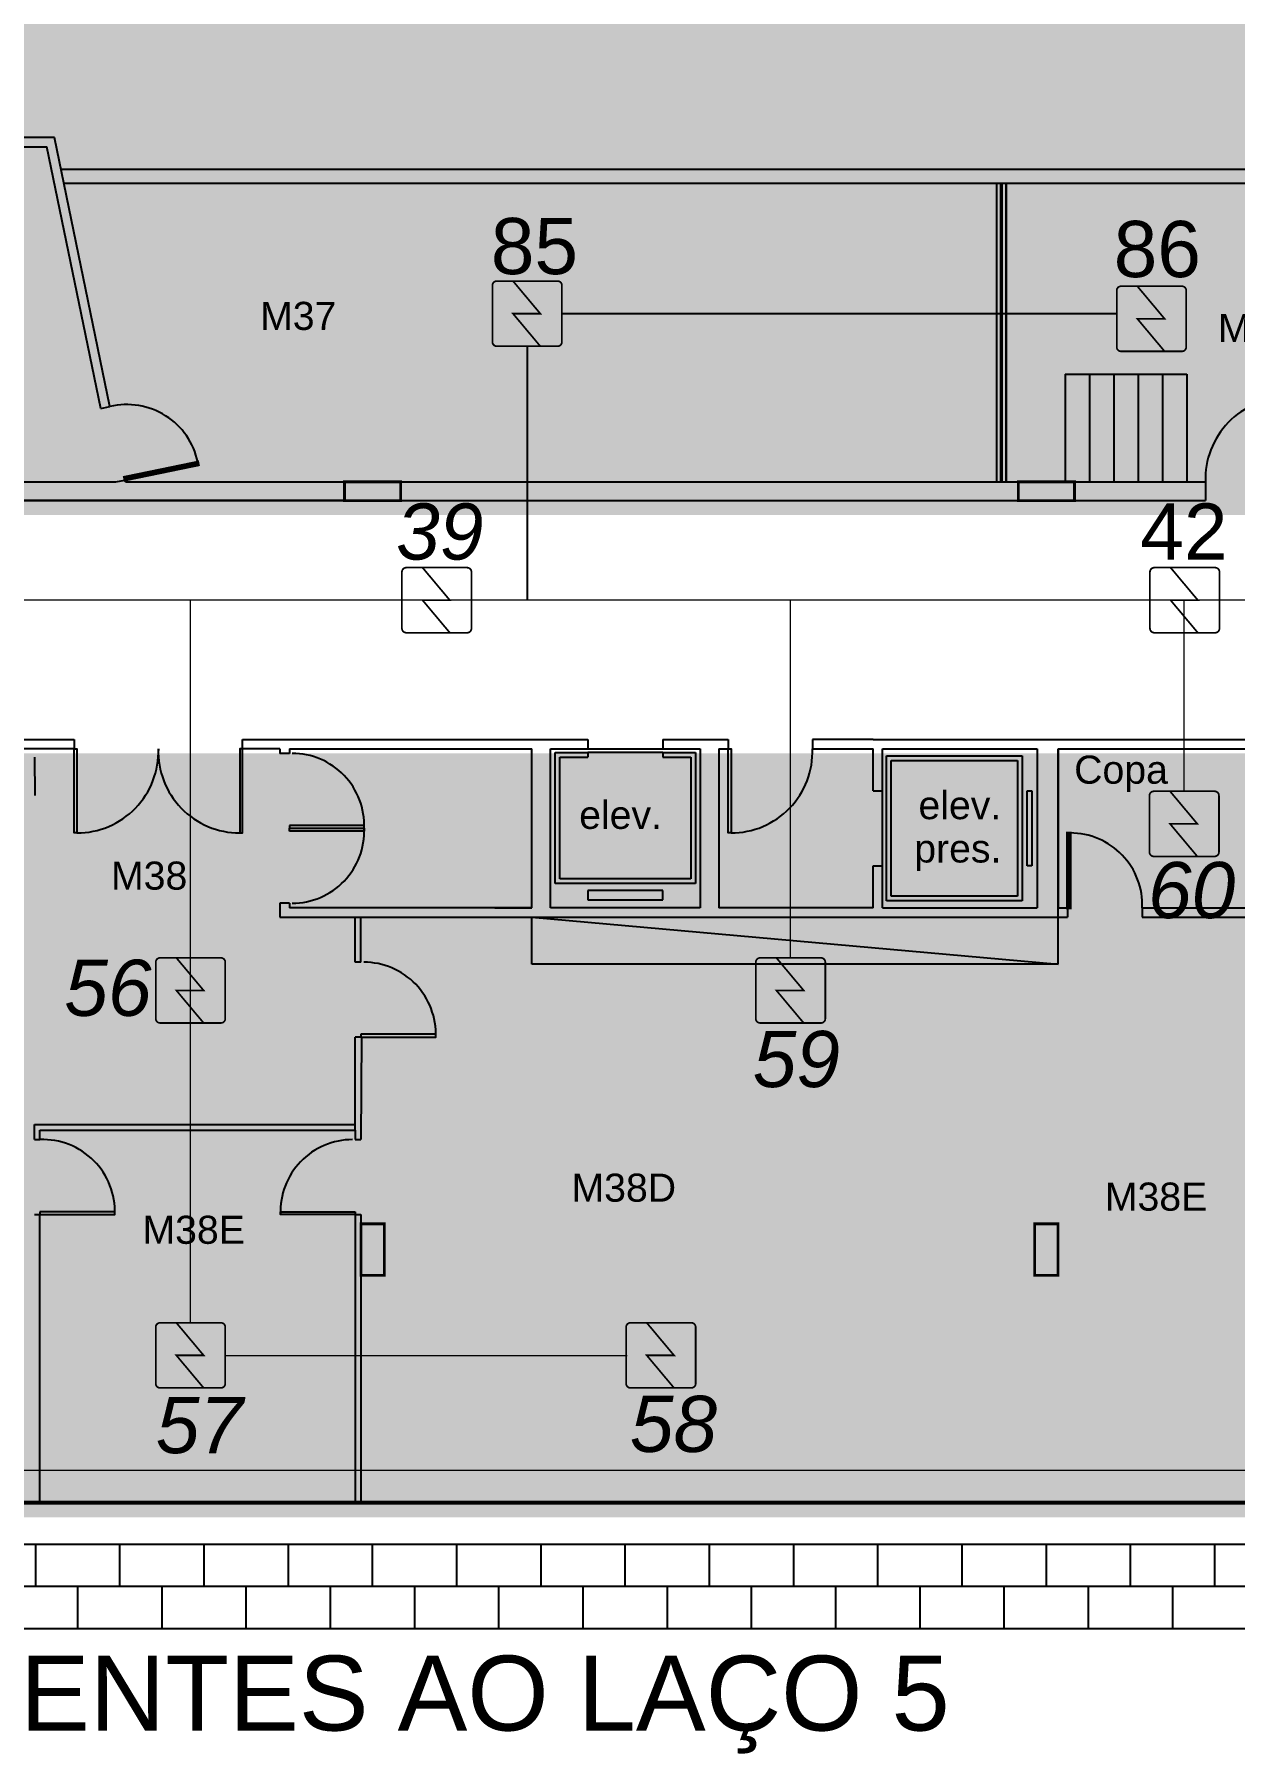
# Model space of a CAD drawing. Header units: metres. Extents: x -331 to 2982, y 362 to 2539.
# Drawn here: x 837.62 to 850.45, y 903.4 to 921.77 of the extents above; entities that cross this region are included whole.
import ezdxf
from ezdxf.enums import TextEntityAlignment as Align

# ---------------------------------------------------------------- set-up
doc = ezdxf.new("R2010")
doc.units = ezdxf.units.M
doc.layers.get('0').update_dxf_attribs({"color": 251})
for name, color, linetype in [('72_EGR_BASE_PRIMITIVE', 7, 'Continuous'), ('CX', 251, 'Continuous'), ('DET. FUMAÇA', 1, 'Continuous'), ('Div', 251, 'Continuous'), ('Pis', 251, 'Continuous')]:
    doc.layers.add(name, color=color, linetype=linetype)
doc.layers.add('_salas', color=251, linetype='Continuous', plot=False)
doc.styles.add('ARIAL', font='arial.ttf')
doc.styles.get("Standard").update_dxf_attribs({"font": 'arial.ttf', "height": 0.3})
doc.styles.add('X3G_ENTITY_141698B7', font='arial.ttf', dxfattribs={"height": 0.6})
doc.styles.add('X3G_ENTITY_141698BF', font='arial.ttf', dxfattribs={"height": 0.6})
doc.styles.add('X3G_ENTITY_141698C7', font='arial.ttf', dxfattribs={"height": 0.6})
doc.styles.add('X3G_ENTITY_141698CF', font='arial.ttf', dxfattribs={"height": 0.6})
doc.styles.add('X3G_ENTITY_141698D7', font='arial.ttf', dxfattribs={"height": 0.6})
doc.styles.add('X3G_ENTITY_1416992F', font='arial.ttf', dxfattribs={"height": 0.6})
doc.styles.add('X3G_ENTITY_14169939', font='arial.ttf', dxfattribs={"height": 0.6})
doc.styles.add('X3G_ENTITY_14210712', font='arial.ttf', dxfattribs={"height": 0.6})
doc.styles.add('X3G_ENTITY_1421074F', font='arial.ttf', dxfattribs={"height": 0.6})

# ---------------------------------------------------------------- blocks, each defined once
blk = doc.blocks.new('Detector de fumaça')
at = {"layer": 'DET. FUMAÇA', "linetype": 'Continuous', "lineweight": 15, "const_width": 0.01870277497772515}
blk.add_lwpolyline([(774.59948291868, 539.8157648447526), (775.2490596285452, 539.8157648447526, -0.414213562373095), (775.2958165659895, 539.7690079073084), (775.2958165659895, 539.1669315525518, -0.414213562373095), (775.2490596285452, 539.1201746151075), (774.59948291868, 539.1201746151075, -0.414213562373095), (774.5527259812357, 539.1669315525518), (774.5527259812357, 539.7690079073084, -0.414213562373095)], format="xyb", close=True, dxfattribs=at)
blk.add_lwpolyline([(774.7729620717275, 539.8157648447526), (775.0644559117889, 539.46796972993), (774.7729620717275, 539.46796972993), (775.0644559117889, 539.1201746151075)], dxfattribs=at)

msp = doc.modelspace()

# ---------------------------------------------------------------- hatches: boundary and pattern name
at = {"layer": '_salas', "transparency": 33554559}
h = msp.add_hatch(color=256, dxfattribs=at)
h.dxf.hatch_style = 1
h.paths.add_polyline_path([(875.3713321432031, 941.383304745507), (874.471332143203, 941.383304745507), (874.471332143203, 941.7333047455071), (874.3713321432031, 941.7333047455071), (874.3713321432031, 940.9547542646538), (870.1713321432032, 940.9547542646538), (870.1713321432032, 941.7333047455071), (869.8713321432031, 941.7333047455071), (869.8713321432031, 941.1333047455067), (828.9213321432032, 941.133304745507), (828.9213321432032, 940.9333047455069), (829.1313321432033, 940.9333047455069), (829.1313321432033, 938.2333047455071), (828.5313321432029, 938.2333047455071), (828.5313321432029, 916.633304745507), (875.3713321432031, 916.633304745507)])
h = msp.add_hatch(color=256, dxfattribs=at)
h.dxf.hatch_style = 1
h.paths.add_polyline_path([(870.1561862654532, 914.0861352076514), (825.9811862654531, 914.0861352076514), (825.9811862654531, 926.767788540381), (825.7311862654531, 926.767788540381), (825.7311862654531, 919.7861352076515), (819.706186265453, 919.7861352076515), (819.706186265453, 919.9361352076514), (819.5061862654527, 919.9361352076514), (819.5061862654527, 904.1361352076515), (819.706186265453, 904.1361352076515), (819.706186265453, 905.9261352076514), (875.3561862654531, 905.9261352076514), (875.3561862654531, 909.3915764336072), (874.1311862654527, 909.3915764336072), (874.1311862654527, 910.2861352076515), (874.4811862654531, 910.2861352076515), (874.4811862654531, 910.3861352076515), (870.9311862654529, 910.3861352076515), (870.9311862654529, 910.2861352076515), (871.2811862654532, 910.2861352076515), (871.2811862654532, 909.3915764336072), (870.1561862654532, 909.3915764336072)])

# ---------------------------------------------------------------- linework, layer by layer
at = {"lineweight": 0}
for p, q in [((837.9086070579008, 920.3261352075189), (851.5386070579002, 920.3261352075187)), ((837.9394894108418, 920.1761352075188), (851.5386070579002, 920.1761352075188))]:
    msp.add_line(p, q, dxfattribs=at)
msp.add_lwpolyline([(876.5386141853148, 968.1961352076514), (895.2486070577627, 968.1961352076514), (895.2486070577627, 906.0761352076515), (819.7386070577629, 906.0761352076515)], dxfattribs=at)
at = {"layer": '72_EGR_BASE_PRIMITIVE', "color": 150, "true_color": 0x007fff}
for points in [[(843.2523193359375, 918.7830810546875, 0), (849.1810913085938, 918.7830810546875, 3.630311743527007e-16)], [(842.8901977539062, 918.4259643554688, 0), (842.8901977539062, 915.7227172851562, 1.655269932639782e-16)]]:
    msp.add_polyline3d(points, dxfattribs=at)
at = {"layer": 'CX', "ltscale": 8}
for points in [[(838.0486070579004, 914.1361352075185), (838.0786070579004, 914.1361352075185), (838.0786070579004, 913.2361352075185), (838.0486070579004, 913.2361352075185)], [(839.8486070579006, 914.1361352075185), (839.8186070579006, 914.1361352075185), (839.8186070579006, 913.2361352075185), (839.8486070579006, 913.2361352075185)], [(839.8486070579006, 914.1361352075185), (839.8186070579006, 914.1361352075185), (839.8186070579006, 913.2361352075185), (839.8486070579006, 913.2361352075185)], [(845.0386070579002, 914.1361352075185), (845.0686070579002, 914.1361352075185), (845.0686070579002, 913.2361352075185), (845.0386070579002, 913.2361352075185)], [(840.3486070578997, 913.3166977075184), (840.3486070578997, 913.2866977075184), (841.1486070578997, 913.2866977075184), (841.1486070578997, 913.3166977075184)], [(840.3486070579002, 913.2561352075186), (840.3486070579002, 913.2861352075186), (841.1486070579001, 913.2861352075186), (841.1486070579001, 913.2561352075186)], [(841.1136070579005, 911.0861352075187), (841.1136070579005, 911.0561352075188), (841.9136070579004, 911.0561352075188), (841.9136070579004, 911.0861352075187)], [(837.6836070579016, 909.191135207519), (837.6836070579016, 909.161135207519), (838.4836070579015, 909.161135207519), (838.4836070579015, 909.191135207519)], [(841.0536070579005, 909.1911352075185), (841.0536070579005, 909.1611352075186), (840.2536070579006, 909.1611352075186), (840.2536070579006, 909.1911352075185)]]:
    msp.add_lwpolyline(points, close=True, dxfattribs=at)
at = {"layer": 'CX', "color": 251, "ltscale": 8, "true_color": 0x606060}
for centre, radius, start, end in [((851.0086070579003, 917.0156352075182), 0.8705000000001633, 90.00000000000747, 181.9420438621496), ((838.0786070579003, 914.1066352075186), 0.8705000000001633, 270.0000000000075, 1.942043862149574), ((839.8186070579007, 914.1066352075186), 0.8705000000001633, 178.0579561378504, 269.9999999999926), ((840.3786070578997, 913.3161352075184), 0.7705624999999969, 357.8106188162959, 90), ((845.0686070579001, 914.1066352075186), 0.8705000000001633, 270.0000000000075, 1.942043862149574), ((840.3786070579001, 913.2566977075186), 0.7705624999999969, 270, 2.189381183704022), ((841.1436070579005, 911.0855727075187), 0.7705624999999969, 357.8106188162959, 90), ((837.7126983011864, 909.1902264508038), 0.7714574593689042, 357.8388947730496, 92.16110522695043), ((841.0236070579006, 909.1905727075185), 0.7705624999999969, 90, 182.189381183704)]:
    msp.add_arc(centre, radius, start, end, dxfattribs=at)
at = {"layer": 'CX', "ltscale": 8}
msp.add_arc((839.8186070579007, 914.1066352075186), 0.8705000000001633, 178.0579561378504, 269.9999999999926, dxfattribs=at)
at = {"layer": 'Div', "color": 150, "linetype": 'Continuous', "lineweight": 0}
for p, q in [((873.9333002615928, 915.7226928948492), (827.2518139322524, 915.7226928948492)), ((839.2923658035375, 908.0042998606708), (839.2923658035372, 915.7226928948492)), ((845.7047973626118, 911.9021715866901), (845.7047973626118, 915.7226928948493)), ((849.9115961096118, 913.6815011753305), (849.9115961096118, 915.7226928948492)), ((839.6639110959143, 907.6565047458482), (843.9571026360254, 907.656491558917))]:
    msp.add_line(p, q, dxfattribs=at)
at = {"layer": 'Div', "lineweight": 0}
for p, q in [((841.0536070579005, 911.8561352075187), (841.0536070579005, 912.3361352075187)), ((841.1136070579005, 911.8561352075187), (841.1136070579005, 912.3361352075187)), ((841.1136070579009, 911.8561352075187), (841.0536070579005, 911.8561352075187)), ((841.0536070579005, 910.0611352075186), (841.0536070579005, 911.0561352075188)), ((841.1136070579, 911.0561352075188), (841.0536070579005, 911.0561352075188)), ((841.1184964474819, 911.0552166873417), (841.1136070579, 909.9611352075187)), ((837.6236070579021, 909.9611352075192), (837.6236070579021, 910.121135207519)), ((837.6836070579016, 910.121135207519), (841.0536070579005, 910.121135207519)), ((837.6836070579016, 909.9611352075192), (837.6836070579016, 910.0611352075191)), ((837.6836070579016, 910.0611352075191), (841.0536070579005, 910.0611352075186)), ((841.0536070579005, 910.0611352075186), (841.0536070579005, 909.9611352075187)), ((841.0536070579005, 909.9611352075187), (841.1136070579, 909.9611352075187)), ((837.6836070579016, 906.0961352075553), (837.6836070579016, 909.161135207519)), ((841.0536070579005, 909.1611352075186), (841.0536070579005, 906.0961352075553)), ((841.0536070579005, 909.1611352075186), (841.1136070579, 909.1611352075186)), ((841.1136070579005, 909.1611352075186), (841.1136070579, 906.0961352075553))]:
    msp.add_line(p, q, dxfattribs=at)
at = {"layer": 'Div', "color": 230, "linetype": 'Continuous', "lineweight": 0}
msp.add_line((823.4391925534851, 906.4313035927139), (897.6570309252875, 906.4313035927139), dxfattribs=at)
at = {"layer": 'Pis'}
for p, q in [((837.8386070579004, 920.6661352075189), (833.6886070579003, 920.6661352075189)), ((837.8386070579004, 920.6661352075189), (833.6886070579003, 920.6661352075189)), ((833.7886070579002, 920.566135207519), (837.7570979110903, 920.566135207519)), ((838.3328343980836, 917.7697008421235), (837.7570979110903, 920.566135207519)), ((838.4307801024097, 917.7898661341906), (837.8386070579004, 920.6661352075189)), ((837.9086070579008, 920.3261352075187), (851.5386070579002, 920.3261352075187)), ((837.9394894108418, 920.1761352075187), (851.5386070579002, 920.1761352075187)), ((847.9086070579006, 916.9861352075186), (847.9086070579006, 920.1761352075187)), ((847.9086070579006, 916.9861352075186), (847.9086070579006, 920.1761352075187)), ((847.9511070579006, 916.9861352075186), (847.9511070579006, 920.1761352075189)), ((847.9661070579004, 916.9861352075186), (847.9661070579004, 920.1761352075189)), ((848.0086070579005, 916.9861352075186), (848.0086070579005, 920.1761352075187)), ((848.0086070579005, 920.1761352075187), (848.0086070579005, 916.9861352075186)), ((848.6386070579006, 918.1361352075185), (849.9386070579003, 918.1361352075185)), ((848.6386070579006, 918.1361352075185), (848.6386070579006, 916.9861352075184)), ((848.8986070579003, 918.1361352075185), (848.8986070579003, 916.9861352075184)), ((849.1586070579001, 918.1361352075185), (849.1586070579001, 916.9861352075184)), ((849.4186070579003, 918.1361352075185), (849.4186070579003, 916.9861352075184)), ((849.6786070579005, 918.1361352075185), (849.6786070579005, 916.9861352075184)), ((849.9386070579003, 918.1361352075185), (849.9386070579003, 916.9861352075184)), ((838.3328343980838, 917.7697008421237), (838.4307801024095, 917.7898661341906)), ((834.3386070579004, 916.9861352075184), (838.4941567346204, 916.9861352075184)), ((838.4941567346204, 916.9861352075184), (838.5921024389461, 917.0063004995854)), ((838.5962541167246, 916.9861352075184), (838.5921024389461, 917.0063004995854)), ((838.5962541167246, 916.9861352075184), (848.1386070579006, 916.9861352075186)), ((841.2882288463275, 916.9861352075184), (841.3882288463278, 916.9861352075184)), ((848.7386070579, 916.9861352075184), (850.1386070579006, 916.9861352075184)), ((850.1386070579006, 916.9861352075184), (850.1386070579006, 916.7861352075186)), ((840.9386070579003, 916.7861352075186), (834.3386070579004, 916.7861352075186)), ((836.2386070579, 916.7861352075186), (850.1386070579006, 916.7861352075186)), ((828.6486070579003, 914.2361352075184), (838.0486070579004, 914.2361352075186)), ((838.0486070579004, 914.2361352075186), (838.0486070579004, 914.1361352075185)), ((838.0486070579004, 914.2361352075184), (838.0486070579004, 914.1361352075185)), ((839.8486070579006, 914.1361352075185), (839.8486070579006, 914.2361352075186)), ((839.8486070579006, 914.2361352075186), (842.9386070579003, 914.2361352075186)), ((839.8486070579006, 914.1361352075185), (839.8486070579006, 914.2361352075184)), ((842.9386070579003, 914.2361352075186), (843.5386070579002, 914.2361352075186)), ((843.5386070579002, 914.2361352075186), (843.5386070579002, 914.1361352075185)), ((844.3386070579004, 914.2361352075186), (845.0386070579002, 914.2361352075184)), ((844.3386070579004, 914.2361352075186), (844.3386070579004, 914.1361352075185)), ((844.3386070579004, 914.2361352075184), (844.3386070579004, 914.1361352075185)), ((845.0386070579002, 914.2361352075184), (845.0386070579002, 914.1361352075185)), ((846.5886070579004, 914.2361352075186), (845.9386070579003, 914.2361352075184)), ((845.9386070579003, 914.2361352075184), (845.9386070579003, 914.1361352075185)), ((846.5886070579004, 914.2361352075186), (848.5636070579003, 914.2361352075184)), ((846.5886070579004, 914.2361352075184), (848.5636070579003, 914.2361352075184)), ((848.5636070579003, 914.2361352075184), (849.1876070579001, 914.2361352075184)), ((848.5636070579003, 914.2361352075184), (849.1876070579005, 914.2361352075184)), ((849.1876070579005, 914.2361352075184), (850.9886070579, 914.2361352075184)), ((838.0486070579004, 914.1361352075185), (827.6636070579002, 914.1361352075185)), ((837.6236070579002, 914.0461352075183), (837.6271943680356, 913.6358108575968)), ((840.2486070579002, 914.1361352075185), (839.8486070579006, 914.1361352075185)), ((840.2486070579002, 914.1361352075185), (839.8486070579006, 914.1361352075185)), ((840.2486070579002, 914.1361352075185), (840.2486070579002, 914.0866977075186)), ((840.2486070579002, 914.1361352075185), (840.2486070579002, 914.0866977075186)), ((840.2486070579002, 914.1361352075185), (840.2486070579002, 914.0866977075186)), ((840.2486070579002, 914.1361352075185), (840.2486070579002, 914.0866977075186)), ((840.3486070579006, 914.0866977075186), (840.2486070579002, 914.0866977075186)), ((840.3486070579006, 914.1361352075185), (842.9386070579003, 914.1361352075185)), ((840.3486070579006, 914.1361352075185), (840.3486070579006, 914.0866977075186)), ((840.3486070579006, 914.1361352075185), (840.3486070579006, 914.0866977075186)), ((840.3486070579006, 914.1361352075185), (840.3486070579006, 914.0866977075186)), ((840.3486070579006, 914.1361352075185), (840.3486070579006, 914.0866977075186)), ((840.3486070579006, 914.1361352075185), (842.9386070579008, 914.1361352075185)), ((842.9386070579003, 912.4361352075186), (842.9386070579003, 914.1361352075185)), ((843.1386070579006, 912.4361352075186), (843.1386070579006, 914.1361352075185)), ((843.1386070579006, 914.1361352075185), (843.5386070579002, 914.1361352075185)), ((843.1386070579006, 914.1361352075185), (843.5386070579002, 914.1361352075185)), ((843.1886070579003, 912.6961352075184), (843.1886070579003, 914.0961352075185)), ((843.1886070579003, 914.0961352075185), (843.5386070579002, 914.0961352075185)), ((843.1886070579008, 914.0961352075185), (843.5386070579002, 914.0961352075185)), ((843.2386070579, 912.7461352075186), (843.2386070579, 914.0461352075185)), ((843.2386070579, 914.0461352075185), (843.5386070579002, 914.0461352075185)), ((843.5386070579002, 914.1361352075185), (844.3386070579004, 914.1361352075185)), ((843.5386070579002, 914.0961352075185), (843.5386070579002, 914.0461352075185)), ((844.3386070579004, 914.0961352075185), (843.5386070579002, 914.0961352075185)), ((844.3386070579004, 914.1361352075185), (844.7386070579, 914.1361352075185)), ((844.3386070579004, 914.1361352075185), (844.7386070579, 914.1361352075185)), ((844.3386070579004, 914.0961352075185), (844.3386070579004, 914.0461352075185)), ((844.3386070579004, 914.0961352075185), (844.6886070579003, 914.0961352075185)), ((844.3386070579004, 914.0961352075185), (844.6886070579003, 914.0961352075185)), ((844.3386070579004, 914.0461352075185), (844.6386070579006, 914.0461352075185)), ((844.6386070579006, 914.0461352075185), (844.6386070579006, 912.7461352075186)), ((844.6386070579006, 914.0461352075183), (844.6386070579006, 912.7461352075186)), ((844.6886070579003, 914.0961352075185), (844.6886070579003, 912.6961352075184)), ((844.7386070579, 914.1361352075185), (844.7386070579, 912.4361352075186)), ((844.9386070579003, 914.1361352075185), (844.9386070579003, 912.4361352075186)), ((844.9386070579003, 914.1361352075185), (845.0386070579002, 914.1361352075185)), ((844.9386070579003, 914.1361352075185), (845.0386070579002, 914.1361352075185)), ((845.9386070579003, 914.1361352075185), (846.5886070579004, 914.1361352075185)), ((846.5886070579004, 913.6861352075186), (846.5886070579004, 914.1361352075185)), ((846.5886070579004, 913.6861352075186), (846.5886070579004, 914.1361352075185)), ((846.6886070579003, 914.1361352075185), (848.3386070579004, 914.1361352075185)), ((846.6886070579003, 913.6861352075186), (846.6886070579003, 914.1361352075185)), ((846.7286070579003, 912.5111352075185), (846.7286070579003, 914.0611352075186)), ((846.7286070579003, 914.0611352075186), (848.1786070579005, 914.0611352075186)), ((846.7786070579, 912.5611352075186), (846.7786070579, 914.0111352075185)), ((846.7786070579, 914.0111352075185), (848.1286070579004, 914.0111352075185)), ((848.1286070579004, 914.0111352075185), (848.1286070579004, 912.5611352075186)), ((848.1786070579005, 914.0611352075186), (848.1786070579005, 912.5111352075185)), ((848.3386070579004, 914.1361352075185), (848.3386070579004, 912.4361352075186)), ((848.5636070579003, 914.1361352075185), (848.5636070579003, 912.4361352075186)), ((848.5636070579003, 912.4361352075186), (848.5636070579003, 914.1361352075185)), ((848.5636070579003, 914.1361352075185), (849.1876070579001, 914.1361352075185)), ((848.5636070579003, 912.4361352075186), (848.5636070579003, 914.1361352075185)), ((849.1876070579005, 914.1361352075185), (850.9886070579, 914.1361352075185)), ((846.5886070579004, 913.6861352075186), (846.6886070579003, 913.6861352075186)), ((846.6886070579003, 912.8861352075185), (846.6886070579003, 913.6861352075186)), ((848.2336070578999, 912.8861352075185), (848.2336070578999, 913.6861352075186)), ((848.2336070578999, 913.6861352075186), (848.2836070579001, 913.6861352075186)), ((848.2836070579001, 913.6861352075186), (848.2836070579001, 912.8861352075185)), ((846.5886070579004, 912.4361352075186), (846.5886070579004, 912.8861352075185)), ((846.5886070579004, 912.8861352075185), (846.6886070579003, 912.8861352075185)), ((846.6886070579003, 912.4361352075186), (846.6886070579003, 912.8861352075185)), ((848.2836070579001, 912.8861352075185), (848.2336070578999, 912.8861352075185)), ((844.6886070579003, 912.6961352075184), (843.1886070579003, 912.6961352075184)), ((844.6386070579006, 912.7461352075186), (843.2386070579, 912.7461352075186)), ((840.2486070579002, 912.4861352075186), (840.2486070579002, 912.3361352075185)), ((840.3486070579006, 912.4861352075186), (840.2486070579002, 912.4861352075186)), ((840.2486070579002, 912.4861352075186), (840.2486070579002, 912.3361352075187)), ((840.2486070579002, 912.4861352075186), (840.2486070579002, 912.3361352075187)), ((840.2486070579002, 912.4861352075186), (840.2486070579002, 912.3361352075185)), ((840.3486070579006, 912.4861352075186), (840.3486070579006, 912.4361352075186)), ((840.3486070579006, 912.4861352075186), (840.3486070579006, 912.4361352075186)), ((840.3486070579006, 912.4861352075186), (840.3486070579006, 912.4361352075186)), ((840.3486070579006, 912.4861352075184), (840.3486070579006, 912.4361352075186)), ((844.3386070579004, 912.6215251478059), (843.5386070579002, 912.6215251478059)), ((843.5386070579002, 912.6215251478059), (843.5386070579002, 912.5215251478057)), ((843.5386070579002, 912.5215251478057), (844.3386070579004, 912.5215251478057)), ((844.3386070579004, 912.5215251478057), (844.3386070579004, 912.6215251478059)), ((848.1786070579005, 912.5111352075185), (846.7286070579003, 912.5111352075185)), ((848.1286070579004, 912.5611352075186), (846.7786070579, 912.5611352075186)), ((840.2486070579002, 912.3361352075187), (842.0386070579002, 912.3361352075185)), ((840.2486070579002, 912.3361352075185), (848.6636070579002, 912.3361352075185)), ((842.9386070579003, 912.4361352075186), (840.3486070579006, 912.4361352075186)), ((841.0536070579005, 911.8561352075187), (841.0536070579005, 912.3361352075187)), ((841.1136070579005, 911.8561352075187), (841.1136070579005, 912.3361352075187)), ((842.5436070579003, 912.4361352075186), (842.9386070579003, 912.4361352075186)), ((842.8386070579004, 912.4361352075186), (842.9386070579008, 912.4361352075186)), ((842.8386070579004, 912.4361352075186), (842.9386070579003, 912.4361352075186)), ((842.9386070579008, 912.4361352075186), (842.8386070579004, 912.4361352075186)), ((842.9386070579003, 911.8361352075185), (842.9386070579008, 912.3361352075185)), ((842.9386070579008, 912.3361352075185), (848.5636070579008, 911.8361352075185)), ((844.7386070579, 912.4361352075186), (843.1386070579006, 912.4361352075186)), ((844.7386070579, 912.4361352075186), (843.1386070579006, 912.4361352075186)), ((846.5886070579004, 912.4361352075186), (844.9386070579003, 912.4361352075186)), ((846.6886070579003, 912.4361352075186), (848.3386070579004, 912.4361352075186)), ((848.5636070579003, 912.3361352075185), (848.5636070579003, 912.4361352075186)), ((848.5636070579008, 912.4361352075186), (848.6636070579002, 912.4361352075186)), ((848.5636070579008, 912.3361352075185), (848.5636070579003, 912.4361352075186)), ((848.5636070579008, 911.8361352075185), (848.5636070579008, 912.3361352075185)), ((848.6636070579002, 912.4361352075186), (848.6636070579002, 912.3361352075185)), ((849.4636070579004, 912.4361352075186), (850.9886070579005, 912.4361352075184)), ((849.4636070579004, 912.4361352075186), (849.4636070579004, 912.3361352075185)), ((849.4636070579004, 912.3361352075185), (851.0886070579004, 912.3361352075185)), ((841.1136070579009, 911.8561352075187), (841.0536070579005, 911.8561352075187)), ((848.5636070579008, 911.8361352075185), (842.9386070579003, 911.8361352075185)), ((841.0536070579005, 910.0611352075186), (841.0536070579005, 911.0561352075188)), ((841.1136070579, 911.0561352075188), (841.0536070579005, 911.0561352075188)), ((841.1184964474819, 911.0552166873417), (841.1136070579, 909.9611352075187)), ((837.6236070579021, 909.9611352075192), (837.6236070579021, 910.121135207519)), ((837.6236070579021, 910.121135207519), (841.0536070579005, 910.121135207519)), ((837.6236070579021, 909.9611352075192), (837.6836070579016, 909.9611352075192)), ((837.6836070579016, 909.9611352075192), (837.6836070579016, 910.0611352075191)), ((837.6836070579016, 909.9611352075192), (837.6836070579016, 910.0611352075191)), ((837.6836070579016, 910.0611352075191), (841.0536070579005, 910.0611352075186)), ((841.0536070579005, 910.0611352075186), (841.0536070579005, 909.9611352075187)), ((841.0536070579005, 909.9611352075187), (841.1136070579, 909.9611352075187)), ((837.6236070579016, 909.161135207519), (837.6836070579016, 909.161135207519)), ((837.6836070579016, 906.0961352075553), (837.6836070579016, 909.161135207519)), ((841.0536070579005, 909.1611352075186), (841.0536070579005, 906.0961352075553)), ((841.0536070579005, 909.1611352075186), (841.1136070579, 909.1611352075186)), ((841.1136070579005, 909.1611352075186), (841.1136070579, 906.0961352075553)), ((819.7386070579, 906.0961352075185), (895.2286070579003, 906.0961352075185)), ((819.7386070579, 906.0761352075185), (895.2486070579002, 906.0761352075185)), ((895.6886070579003, 905.6361352075185), (819.7386070579, 905.6361352075185)), ((837.6386070579006, 905.1861352075186), (837.6386070579006, 905.6361352075185)), ((838.0886070579004, 905.6361352075185), (838.0886070579004, 905.6361352075185)), ((838.5386070579002, 905.1861352075186), (838.5386070579002, 905.6361352075185)), ((838.9886070579, 905.6361352075185), (838.9886070579, 905.6361352075185)), ((839.4386070579003, 905.1861352075186), (839.4386070579003, 905.6361352075185)), ((839.8886070579006, 905.6361352075185), (839.8886070579006, 905.6361352075185)), ((840.3386070579004, 905.1861352075186), (840.3386070579004, 905.6361352075185)), ((840.7886070579002, 905.6361352075185), (840.7886070579002, 905.6361352075185)), ((841.2386070579, 905.1861352075186), (841.2386070579, 905.6361352075185)), ((841.6886070579003, 905.6361352075185), (841.6886070579003, 905.6361352075185)), ((842.1386070579006, 905.1861352075186), (842.1386070579006, 905.6361352075185)), ((842.5886070579004, 905.6361352075185), (842.5886070579004, 905.6361352075185)), ((843.0386070579002, 905.1861352075186), (843.0386070579002, 905.6361352075185)), ((843.4886070579, 905.6361352075185), (843.4886070579, 905.6361352075185)), ((843.9386070579003, 905.1861352075186), (843.9386070579003, 905.6361352075185)), ((844.3886070579006, 905.6361352075185), (844.3886070579006, 905.6361352075185)), ((844.8386070579004, 905.1861352075186), (844.8386070579004, 905.6361352075185)), ((845.2886070579002, 905.6361352075185), (845.2886070579002, 905.6361352075185)), ((845.7386070579, 905.1861352075186), (845.7386070579, 905.6361352075185)), ((846.1886070579003, 905.6361352075185), (846.1886070579003, 905.6361352075185)), ((846.6386070579006, 905.1861352075186), (846.6386070579006, 905.6361352075185)), ((847.0886070579004, 905.6361352075185), (847.0886070579004, 905.6361352075185)), ((847.5386070579002, 905.1861352075186), (847.5386070579002, 905.6361352075185)), ((847.9886070579, 905.6361352075185), (847.9886070579, 905.6361352075185)), ((848.4386070579003, 905.1861352075186), (848.4386070579003, 905.6361352075185)), ((848.8886070579006, 905.6361352075185), (848.8886070579006, 905.6361352075185)), ((849.3386070579004, 905.1861352075186), (849.3386070579004, 905.6361352075185)), ((849.7886070579002, 905.6361352075185), (849.7886070579002, 905.6361352075185)), ((850.2386070579, 905.1861352075186), (850.2386070579, 905.6361352075185)), ((895.6886070579003, 905.1861352075186), (819.7386070579, 905.1861352075186)), ((838.0886070579004, 904.7361352075186), (838.0886070579004, 905.1861352075186)), ((838.9886070579, 904.7361352075186), (838.9886070579, 905.1861352075186)), ((839.8886070579006, 904.7361352075186), (839.8886070579006, 905.1861352075186)), ((840.7886070579002, 904.7361352075186), (840.7886070579002, 905.1861352075186)), ((841.6886070579003, 904.7361352075186), (841.6886070579003, 905.1861352075186)), ((842.5886070579004, 904.7361352075186), (842.5886070579004, 905.1861352075186)), ((843.4886070579, 904.7361352075186), (843.4886070579, 905.1861352075186)), ((844.3886070579006, 904.7361352075186), (844.3886070579006, 905.1861352075186)), ((845.2886070579002, 904.7361352075186), (845.2886070579002, 905.1861352075186)), ((846.1886070579003, 904.7361352075186), (846.1886070579003, 905.1861352075186)), ((847.0886070579004, 904.7361352075186), (847.0886070579004, 905.1861352075186)), ((847.9886070579, 904.7361352075186), (847.9886070579, 905.1861352075186)), ((848.8886070579006, 904.7361352075186), (848.8886070579006, 905.1861352075186)), ((849.7886070579002, 904.7361352075186), (849.7886070579002, 905.1861352075186)), ((896.1386070579006, 904.7361352075186), (819.7386070579, 904.7361352075186))]:
    msp.add_line(p, q, dxfattribs=at)
at = {"layer": 'Pis', "const_width": 0.03}
msp.add_lwpolyline([(876.5386141853148, 968.1961352076514), (895.2486070577627, 968.1961352076514), (895.2486070577627, 906.0761352076515), (819.7386070577629, 906.0761352076515)], dxfattribs=at)
for points in [[(838.5860528513258, 917.0356842108831), (838.5921024389461, 917.0063004995854), (839.3756680735514, 917.1676228361221), (839.3696184859314, 917.1970065474197)], [(841.5386070579002, 916.7861352075186), (840.9386070579003, 916.7861352075186), (840.9386070579003, 916.9861352075186), (841.5386070579002, 916.9861352075186)], [(848.7386070579, 916.7861352075186), (848.1386070579006, 916.7861352075186), (848.1386070579006, 916.9861352075186), (848.7386070579, 916.9861352075186)], [(848.6936070579, 912.4361352075186), (848.6636070579002, 912.4361352075186), (848.6636070579002, 913.2361352075186), (848.6936070579, 913.2361352075186)], [(841.1136070579, 908.5111352075185), (841.1136070579, 909.0611352075186), (841.3636070579, 909.0611352075186), (841.3636070579, 908.5111352075185)], [(848.3136070579008, 908.5111352075185), (848.3136070579008, 909.0611352075186), (848.5636070579003, 909.0611352075186), (848.5636070579003, 908.5111352075185)], [(848.3136070579003, 908.5111352075185), (848.3136070579003, 909.0611352075186), (848.5636070579003, 909.0611352075186), (848.5636070579003, 908.5111352075185)]]:
    msp.add_lwpolyline(points, close=True, dxfattribs=at)
at = {"layer": 'Pis'}
for centre, start, end in [((838.6148856180366, 917.0416203687353), 11.63363399895657, 103.8230151826481), ((848.6936070579, 912.4655727075185), 357.8106188162985, 90)]:
    msp.add_arc(centre, 0.7705624999999827, start, end, dxfattribs=at)

# ---------------------------------------------------------------- block references
at = {"layer": 'DET. FUMAÇA', "linetype": 'Continuous', "lineweight": 0}
for p in [(67.96589716100095, 379.3151384196727), (74.63768820601967, 379.2604516078283), (66.99889931888629, 376.2547231649191), (74.99288711785346, 376.2547231649191), (74.98732483599906, 373.8657363305779), (64.36809452992475, 372.0864067419375), (70.78052608899907, 372.0864067419375), (64.36809452992475, 368.1885350159182), (69.39502988211916, 368.1885350159182)]:
    msp.add_blockref('Detector de fumaça', p, dxfattribs=at)

# ---------------------------------------------------------------- texts
at = {"layer": 'Div', "color": 5, "linetype": 'Continuous', "lineweight": 0, "true_color": 0x0000ff, "char_height": 0.6, "attachment_point": 1}
for s, insert, style in [('85', (842.5016133825327, 919.805123006581), 'X3G_ENTITY_14210712'), ('86', (849.1581292532554, 919.7734755460228), 'X3G_ENTITY_1421074F'), ('{\\fArial|b0|i1|c0|p34;39}', (841.4901102655865, 916.7562495019852), 'X3G_ENTITY_1416992F'), ('42', (849.4423598184111, 916.7562528508155), 'X3G_ENTITY_14169939'), ('{\\fArial|b0|i1|c0|p34;60}', (849.525007356062, 912.926307077988), 'X3G_ENTITY_141698D7'), ('{\\fArial|b0|i1|c0|p34;56}', (837.9437101010145, 911.8823856401865), 'X3G_ENTITY_141698B7'), ('{\\fArial|b0|i1|c0|p34;59}', (845.3006876096748, 911.1216971835934), 'X3G_ENTITY_141698C7'), ('{\\fArial|b0|i1|c0|p34;57}', (838.9219768597279, 907.2115454267396), 'X3G_ENTITY_141698BF'), ('{\\fArial|b0|i1|c0|p34;58}', (843.9875328768114, 907.224647410002), 'X3G_ENTITY_141698CF')]:
    msp.add_mtext_dynamic_manual_height_columns(s, width=13.3188035564217, gutter_width=2.5, heights=[0], dxfattribs=dict(at, insert=insert, style=style))
at = {"layer": 'Div', "color": 230, "linetype": 'Continuous', "lineweight": 0, "insert": (824.182876815817, 904.4489878073971), "char_height": 0.8, "attachment_point": 1}
msp.add_mtext_dynamic_manual_height_columns('DETECTORES PERTENCENTES AO LAÇO 5', width=27.20387505224335, gutter_width=2.5, heights=[0], dxfattribs=at)
at = {"layer": 'Pis', "style": 'ARIAL'}
for s, p in [('M37', (840.4434655006875, 918.6094062764248)), ('M39', (850.679798884425, 918.4792178994055)), ('elev.', (843.888173004399, 913.2794387223169)), ('elev.', (847.5140779619283, 913.3832580777005)), ('pres.', (847.4925413312644, 912.9207932731349)), ('M38', (838.8504507622732, 912.6307983614187)), ('M38D', (843.9226045224009, 909.2977980366675)), ('M38E', (849.6109683072523, 909.2021523868677)), ('M38E', (839.325973668942, 908.8478246013253))]:
    msp.add_text(s, height=0.3, dxfattribs=at).set_placement(p, align=Align.CENTER)
msp.add_text('Copa', height=0.3, dxfattribs=at).set_placement((848.7356389744444, 913.7625815381798))

doc.saveas('drawing.dxf')
